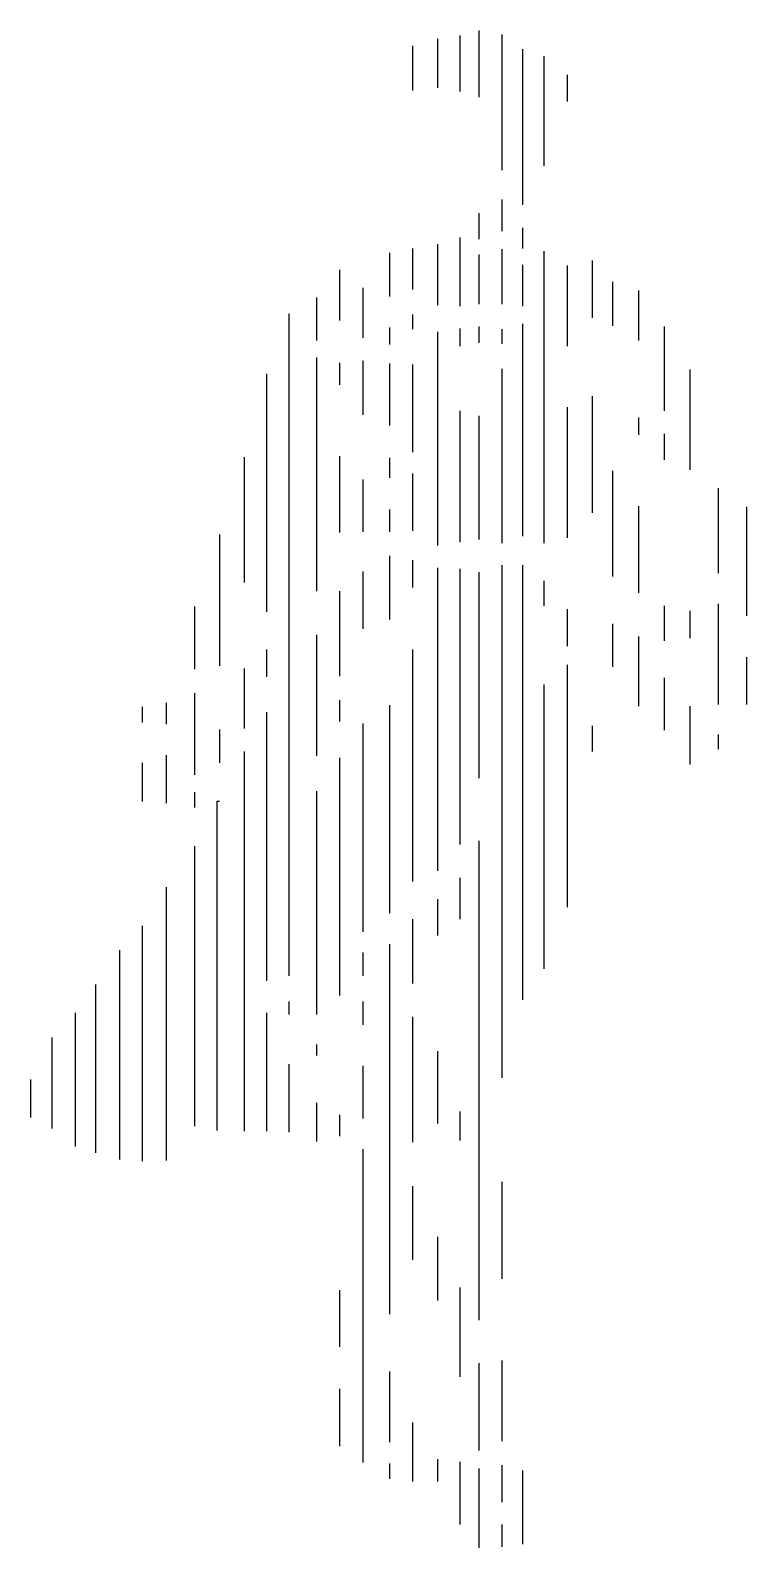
# Model space of a CAD drawing. Extents: x 14682 to 15407, y 2926 to 4464.
import ezdxf

# ---------------------------------------------------------------- set-up
doc = ezdxf.new("R2010")
doc.units = 0
doc.header["$LTSCALE"] = 1270
doc.header["$MEASUREMENT"] = 0
doc.layers.get('0').update_dxf_attribs({"linetype": 'CONTINUOUS'})

msp = doc.modelspace()

# ---------------------------------------------------------------- linework, layer by layer
at = {"linetype": 'CONTINUOUS'}
for p, q in [((15116.6, 4458.5), (15116.6, 4401.9)), ((15135.7, 4463.7), (15135.7, 4395.9)), ((15159.2, 4459.4), (15159.2, 4321.9)), ((15068.7, 4448.1), (15068.7, 4402.8)), ((15093.9, 4455), (15093.9, 4405.4)), ((15180.1, 4444.6), (15180.1, 4287.1)), ((15201.8, 4437.6), (15201.8, 4326.3)), ((15225.3, 4418.5), (15225.3, 4391.5)), ((15159.2, 4292.3), (15159.2, 4260.1)), ((15135.7, 4278.4), (15135.7, 4252.3)), ((15180.1, 4263.6), (15180.1, 4242.7)), ((15093.9, 4247.1), (15093.9, 4185.3)), ((15116.6, 4254), (15116.6, 4184.4)), ((15045.2, 4238.4), (15045.2, 4194)), ((15068.7, 4242.7), (15068.7, 4201)), ((15135.7, 4236.6), (15135.7, 4186.2)), ((15159.2, 4241.9), (15159.2, 4186.2)), ((15201.8, 4240.1), (15201.8, 3944.3)), ((15250.5, 4230.6), (15250.5, 4172.3)), ((14994.8, 4221), (14994.8, 4169.7)), ((15180.1, 4226.2), (15180.1, 4184.4)), ((15225.3, 4225.3), (15225.3, 4143.6)), ((15018.2, 4202.7), (15018.2, 4152.3)), ((15271.4, 4208.8), (15271.4, 4164.4)), ((15297.5, 4200.1), (15297.5, 4149.6)), ((14971.3, 4193.1), (14971.3, 4149.6)), ((14943.4, 4176.6), (14943.4, 3505.8)), ((15068.7, 4175.7), (15068.7, 4161)), ((15180.1, 4166.2), (15180.1, 3951.3)), ((15045.2, 4162.7), (15045.2, 4145.3)), ((15093.9, 4158.3), (15093.9, 3941.7)), ((15116.6, 4161.8), (15116.6, 4143.6)), ((15135.7, 4163.6), (15135.7, 4147)), ((15159.2, 4161), (15159.2, 4146.2)), ((15323.6, 4163.6), (15323.6, 4078.3)), ((14971.3, 4132.2), (14971.3, 3895.6)), ((14994.8, 4127), (14994.8, 4104.4)), ((15018.2, 4128.8), (15018.2, 4074)), ((15045.2, 4126.2), (15045.2, 4063.5)), ((15068.7, 4125.3), (15068.7, 4036.5)), ((15159.2, 4120.9), (15159.2, 3944.3)), ((15349.7, 4120.1), (15349.7, 4018.3)), ((14920.8, 4115.7), (14920.8, 3874.7)), ((15250.5, 4093.1), (15250.5, 3974.8)), ((15116.6, 4078.3), (15116.6, 3945.2)), ((15225.3, 4081.8), (15225.3, 3949.5)), ((15135.7, 4073.1), (15135.7, 3947.8)), ((15297.5, 4071.3), (15297.5, 4053.9)), ((15323.6, 4054.8), (15323.6, 4028.7)), ((14898.2, 4031.3), (14898.2, 3904.3)), ((14994.8, 4032.2), (14994.8, 3954.8)), ((15045.2, 4030.5), (15045.2, 4010.4)), ((15068.7, 4014.8), (15068.7, 3956.5)), ((15271.4, 4017.4), (15271.4, 3910.4)), ((15018.2, 4008.7), (15018.2, 3955.6)), ((15378.4, 4000), (15378.4, 3913.9)), ((15297.5, 3981.7), (15297.5, 3893.9)), ((15045.2, 3978.3), (15045.2, 3955.6)), ((15407.1, 3980.9), (15407.1, 3870.4)), ((14873, 3953), (14873, 3819.9)), ((15045.2, 3931.3), (15045.2, 3866.9)), ((15068.7, 3926.9), (15068.7, 3899.1)), ((15159.2, 3921.7), (15159.2, 3402.3)), ((15180.1, 3921.7), (15180.1, 3481.5)), ((15018.2, 3915.6), (15018.2, 3857.3)), ((15093.9, 3919.1), (15093.9, 3612)), ((15116.6, 3918.2), (15116.6, 3639)), ((15135.7, 3914.7), (15135.7, 3705.9)), ((15201.8, 3906), (15201.8, 3880.8)), ((14994.8, 3895.6), (14994.8, 3809.5)), ((14847.7, 3879.9), (14847.7, 3816.4)), ((15225.3, 3877.3), (15225.3, 3839.9)), ((15323.6, 3880.8), (15323.6, 3845.1)), ((15349.7, 3875.6), (15349.7, 3847.8)), ((15378.4, 3882.6), (15378.4, 3780.8)), ((15271.4, 3862.5), (15271.4, 3819)), ((14971.3, 3851.2), (14971.3, 3728.6)), ((15297.5, 3849.5), (15297.5, 3779)), ((14920.8, 3836.4), (14920.8, 3808.6)), ((15068.7, 3836.4), (15068.7, 3601.5)), ((15407.1, 3828.6), (15407.1, 3780.8)), ((14898.2, 3817.3), (14898.2, 3756.4)), ((15225.3, 3820.8), (15225.3, 3575.4)), ((15201.8, 3800.8), (15201.8, 3512.8)), ((15323.6, 3807.7), (15323.6, 3754.7)), ((14819, 3782.5), (14819, 3760.8)), ((14847.7, 3792.1), (14847.7, 3709.4)), ((14994.8, 3785.1), (14994.8, 3763.4)), ((14794.7, 3778.2), (14794.7, 3762.5)), ((14920.8, 3772.9), (14920.8, 3500.6)), ((15045.2, 3779.9), (15045.2, 3569.4)), ((15349.7, 3779), (15349.7, 3719.9)), ((14873, 3755.5), (14873, 3721.6)), ((15018.2, 3761.6), (15018.2, 3550.2)), ((15250.5, 3759), (15250.5, 3732.9)), ((15378.4, 3750.3), (15378.4, 3735.5)), ((14794.7, 3721.6), (14794.7, 3682.5)), ((14819, 3729.4), (14819, 3680.7)), ((14898.2, 3732.9), (14898.2, 3348.4)), ((14994.8, 3726.8), (14994.8, 3485.8)), ((14847.7, 3692), (14847.7, 3676.4)), ((14971.3, 3692.9), (14971.3, 3466.7)), ((14870.3, 3682.5), (14870.3, 3349.2)), ((14873, 3682.5), (14870.3, 3682.5)), ((14847.7, 3637.2), (14847.7, 3353.6)), ((15135.7, 3642.4), (15135.7, 3157)), ((15116.6, 3605), (15116.6, 3563.3)), ((14819, 3595.5), (14819, 3318.8)), ((15093.9, 3583.3), (15093.9, 3546.7)), ((14794.7, 3556.3), (14794.7, 3317.9)), ((15068.7, 3563.3), (15068.7, 3498)), ((15045.2, 3538), (15045.2, 3163.1)), ((14772, 3531.9), (14772, 3319.7)), ((15018.2, 3529.3), (15018.2, 3505.8)), ((14747.7, 3497.1), (14747.7, 3326.6)), ((14943.4, 3479.7), (14943.4, 3466.7)), ((15018.2, 3479.7), (15018.2, 3456.3)), ((14726.8, 3468.4), (14726.8, 3332.7)), ((14920.8, 3468.4), (14920.8, 3348.4)), ((15068.7, 3464.1), (15068.7, 3337.1)), ((14703.3, 3443.2), (14703.3, 3351)), ((14971.3, 3436.2), (14971.3, 3424.9)), ((15093.9, 3429.3), (15093.9, 3356.2)), ((14943.4, 3416.2), (14943.4, 3347.5)), ((15018.2, 3414.5), (15018.2, 3361.4)), ((14681.6, 3400.6), (14681.6, 3362.3)), ((14971.3, 3377.1), (14971.3, 3337.9)), ((15116.6, 3368.4), (15116.6, 3338.8)), ((14994.8, 3364.9), (14994.8, 3343.2)), ((15018.2, 3330.1), (15018.2, 3012.6)), ((15068.7, 3292.7), (15068.7, 3217.9)), ((15159.2, 3297), (15159.2, 3198.7)), ((15093.9, 3241.4), (15093.9, 3177)), ((14994.8, 3187.4), (14994.8, 3130)), ((15116.6, 3190), (15116.6, 3099.6)), ((15135.7, 3113.5), (15135.7, 3024.7)), ((15159.2, 3116.1), (15159.2, 3034.3)), ((15045.2, 3104.8), (15045.2, 3033.4)), ((14994.8, 3087.4), (14994.8, 3029.1)), ((15068.7, 3053.4), (15068.7, 2993.4)), ((15093.9, 3016), (15093.9, 2993.4)), ((15116.6, 3013.4), (15116.6, 2949.9)), ((15045.2, 3011.7), (15045.2, 2996)), ((15135.7, 3006.5), (15135.7, 2926.4)), ((15159.2, 3009.9), (15159.2, 2972.5)), ((15180.1, 3004.7), (15180.1, 2929.9)), ((15159.2, 2949.9), (15159.2, 2927.3))]:
    msp.add_line(p, q, dxfattribs=at)

doc.saveas('drawing.dxf')
